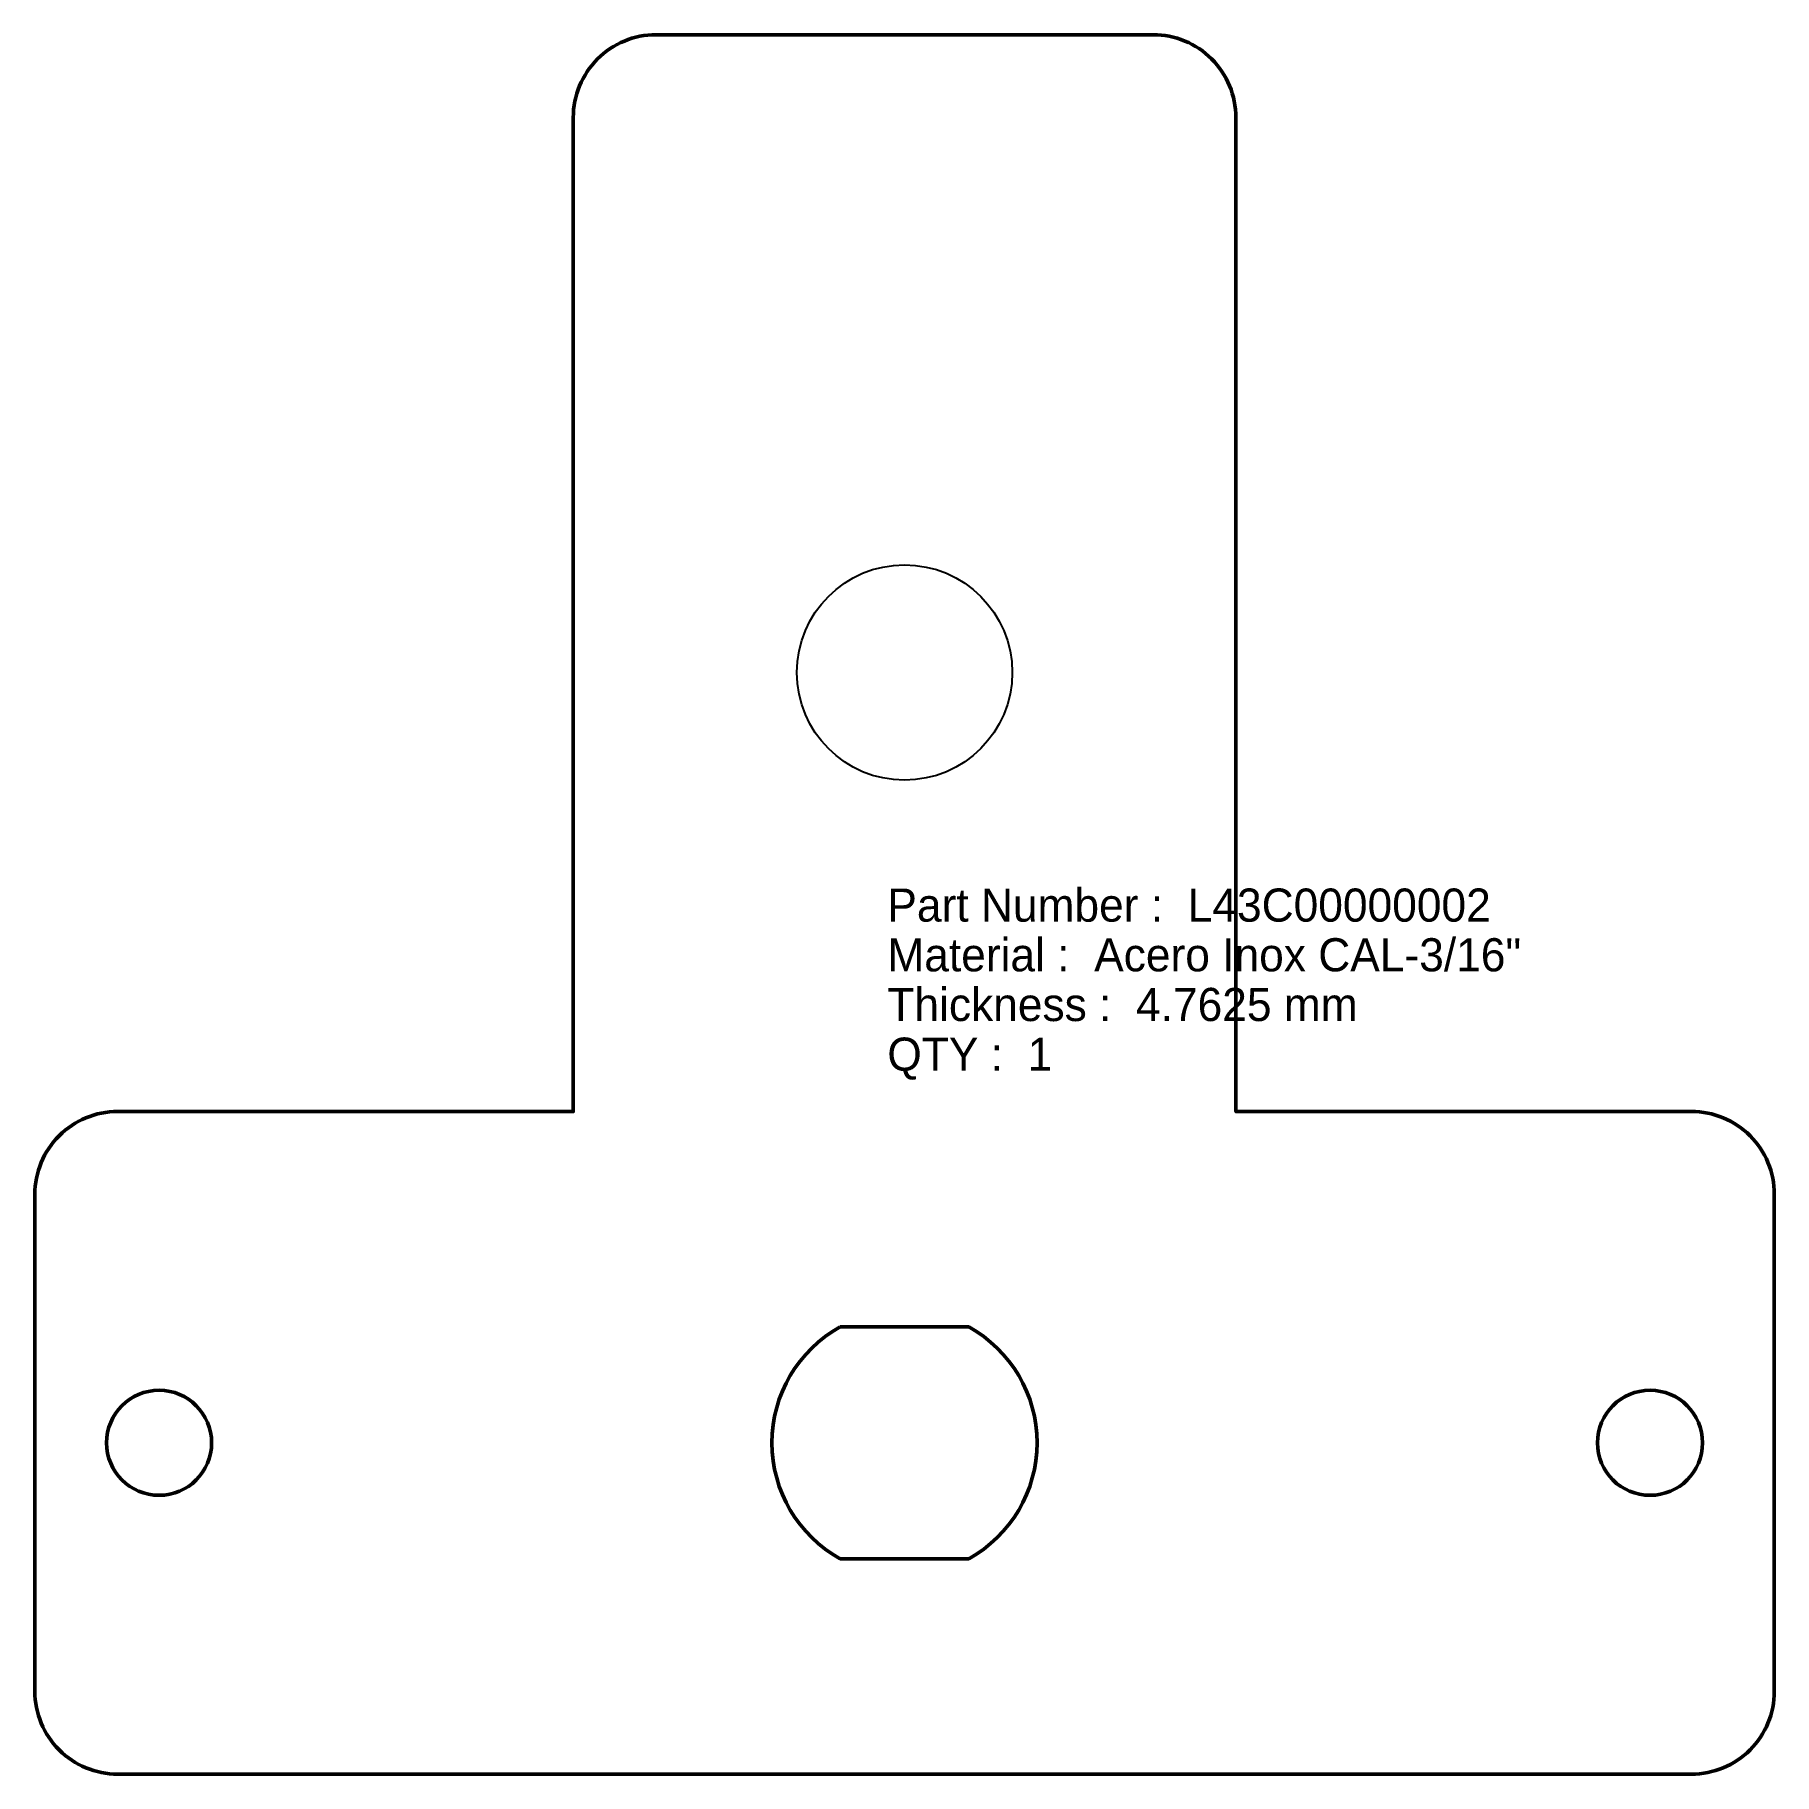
# Model space of a CAD drawing. Header units: millimetres. Extents: x 1 to 106, y 1 to 106.
import ezdxf

# ---------------------------------------------------------------- set-up
doc = ezdxf.new("R2010")
doc.units = ezdxf.units.MM
doc.layers.add('IV_INTERIOR_PROFILES', color=7, linetype='Continuous', lineweight=50)
doc.layers.add('IV_OUTER_PROFILE', color=7, linetype='Continuous', lineweight=50)
doc.layers.add('IV_TEXT', color=7, linetype='Continuous')

msp = doc.modelspace()

# ---------------------------------------------------------------- linework, layer by layer
msp.add_circle((53.54, 67.54), 6.5)
at = {"layer": 'IV_INTERIOR_PROFILES', "flags": 128}
msp.add_lwpolyline([(49.66, 28.04), (57.41, 28.04, -0.589574), (57.41, 14.04), (49.66, 14.04, -0.589574), (49.66, 28.04)], format="xyb", close=True, dxfattribs=at)
at = {"layer": 'IV_INTERIOR_PROFILES'}
for centre in [(8.54, 21.04), (98.54, 21.04)]:
    msp.add_circle(centre, 3.17, dxfattribs=at)
at = {"layer": 'IV_OUTER_PROFILE', "flags": 128}
msp.add_lwpolyline([(68.54, 106.04, -0.414214), (73.54, 101.04), (73.54, 41.04), (101.04, 41.04, -0.414214), (106.04, 36.04), (106.04, 6.04, -0.414214), (101.04, 1.04), (6.04, 1.04, -0.414214), (1.04, 6.04), (1.04, 36.04, -0.414214), (6.04, 41.04), (33.54, 41.04), (33.54, 101.04, -0.414214), (38.54, 106.04), (68.54, 106.04)], format="xyb", close=True, dxfattribs=at)

# ---------------------------------------------------------------- texts
at = {"layer": 'IV_TEXT'}
for s, p in [('Part Number :  L43C00000002', (52.5, 52.5)), ('Material :  Acero Inox CAL-3/16"', (52.5, 49.5)), ('Thickness :  4.7625 mm', (52.5, 46.5)), ('QTY :  1', (52.5, 43.5))]:
    msp.add_text(s, height=2, dxfattribs=at).set_placement(p)

doc.saveas('drawing.dxf')
